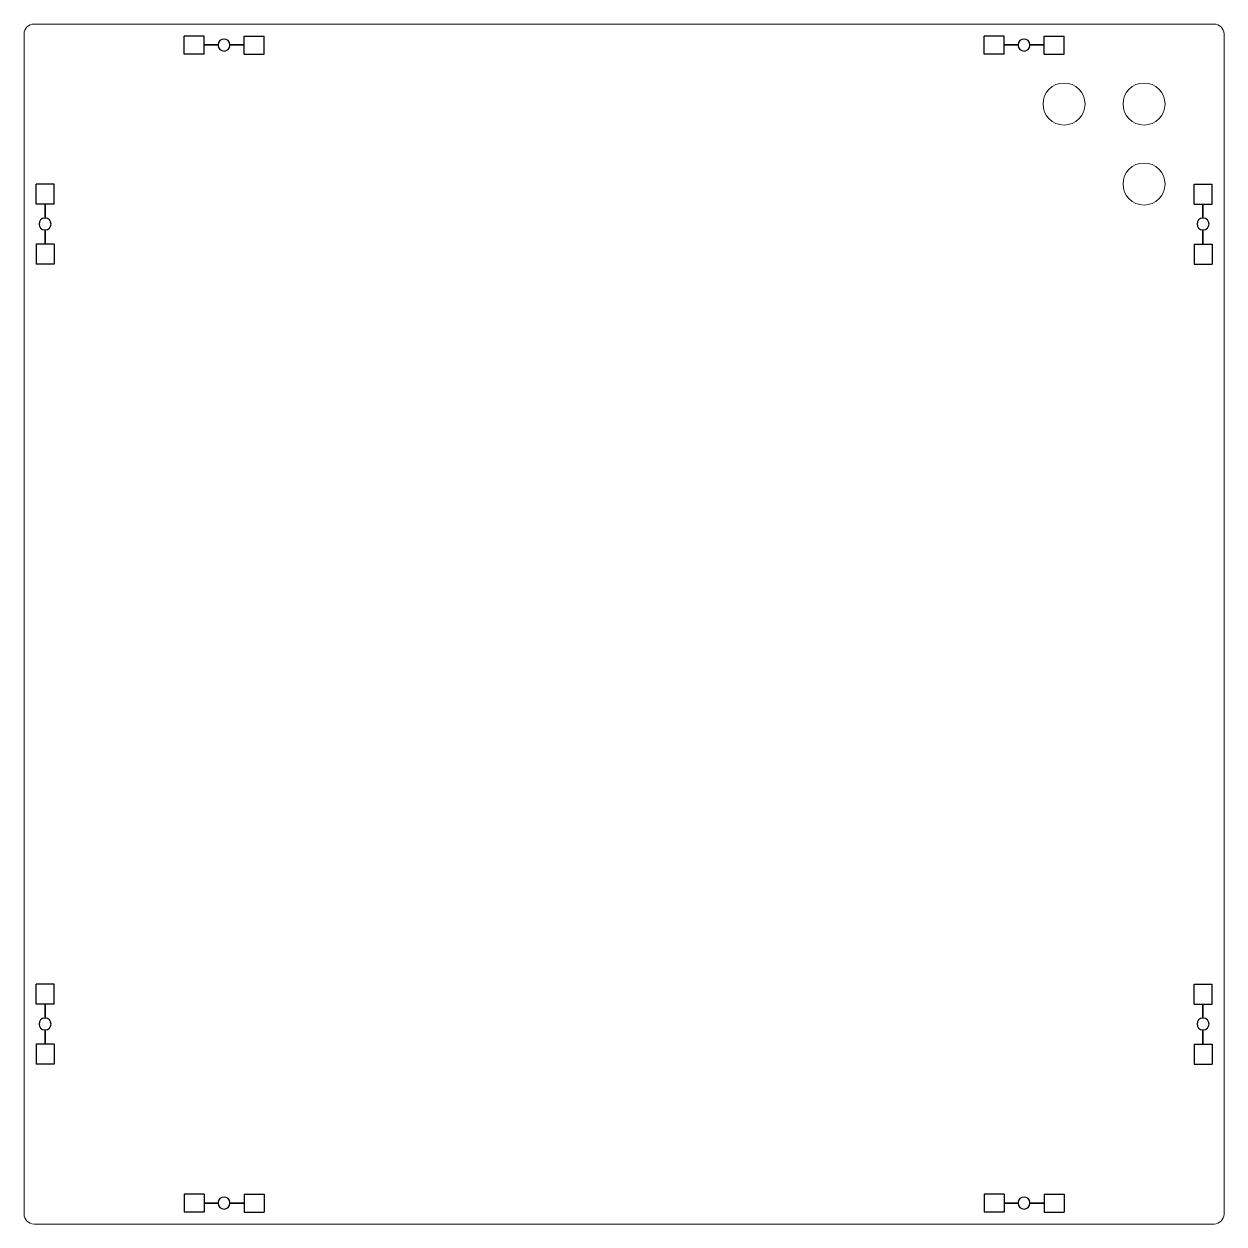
# Model space of a CAD drawing. Header units: millimetres. Extents: x 0 to 1730, y 0 to 300.
# Drawn here: x 0 to 300, y 0 to 300 of the extents above; entities that cross this region are included whole.
import ezdxf

# ---------------------------------------------------------------- set-up
doc = ezdxf.new("R2010")
doc.units = ezdxf.units.MM
doc.layers.get('0').update_dxf_attribs({"linetype": 'CONTINUOUS', "lineweight": 25, "true_color": 0x000000})
doc.layers.add('Top', color=7, linetype='CONTINUOUS', lineweight=0, true_color=0x000000)

msp = doc.modelspace()

# ---------------------------------------------------------------- linework, layer by layer
for p, q in [((45, 297), (40, 297)), ((40, 292.5), (40, 297)), ((45, 294.82), (45, 297)), ((48.5, 294.82), (45, 294.82)), ((48.5, 294.67), (45, 294.67)), ((45, 292.5), (45, 294.67)), ((55, 294.82), (51.5, 294.82)), ((55, 294.67), (51.5, 294.67)), ((55, 297), (60, 297)), ((55, 294.82), (55, 297)), ((55, 292.5), (55, 294.67)), ((60, 292.5), (60, 297)), ((245, 297), (240, 297)), ((240, 292.5), (240, 297)), ((245, 294.82), (245, 297)), ((248.5, 294.82), (245, 294.82)), ((248.5, 294.67), (245, 294.67)), ((245, 292.5), (245, 294.67)), ((255, 294.82), (251.5, 294.82)), ((255, 294.67), (251.5, 294.67)), ((255, 297), (260, 297)), ((255, 294.82), (255, 297)), ((255, 292.5), (255, 294.67)), ((260, 292.5), (260, 297)), ((45, 292.5), (40, 292.5)), ((55, 292.5), (60, 292.5)), ((245, 292.5), (240, 292.5)), ((255, 292.5), (260, 292.5)), ((3, 255), (3, 260)), ((7.5, 260), (3, 260)), ((7.5, 255), (7.5, 260)), ((292.5, 255), (292.5, 260)), ((292.5, 260), (297, 260)), ((297, 255), (297, 260)), ((5.17, 255), (3, 255)), ((5.17, 255), (5.17, 251.5)), ((7.5, 255), (5.32, 255)), ((5.32, 255), (5.32, 251.5)), ((292.5, 255), (294.67, 255)), ((294.67, 251.5), (294.67, 255)), ((294.82, 251.5), (294.82, 255)), ((294.82, 255), (297, 255)), ((5.17, 248.5), (5.17, 245)), ((5.32, 248.5), (5.32, 245)), ((294.67, 245), (294.67, 248.5)), ((294.82, 245), (294.82, 248.5)), ((3, 245), (3, 240)), ((5.17, 245), (3, 245)), ((7.5, 245), (5.32, 245)), ((7.5, 245), (7.5, 240)), ((292.5, 245), (292.5, 240)), ((292.5, 245), (294.67, 245)), ((294.82, 245), (297, 245)), ((297, 245), (297, 240)), ((7.5, 240), (3, 240)), ((292.5, 240), (297, 240)), ((3, 55), (3, 60)), ((7.5, 60), (3, 60)), ((7.5, 55), (7.5, 60)), ((292.5, 55), (292.5, 60)), ((292.5, 60), (297, 60)), ((297, 55), (297, 60)), ((5.17, 55), (3, 55)), ((5.17, 55), (5.17, 51.5)), ((7.5, 55), (5.32, 55)), ((5.32, 55), (5.32, 51.5)), ((292.5, 55), (294.67, 55)), ((294.67, 51.5), (294.67, 55)), ((294.82, 51.5), (294.82, 55)), ((294.82, 55), (297, 55)), ((5.17, 48.5), (5.17, 45)), ((5.32, 48.5), (5.32, 45)), ((294.67, 45), (294.67, 48.5)), ((294.82, 45), (294.82, 48.5)), ((3, 45), (3, 40)), ((5.17, 45), (3, 45)), ((7.5, 45), (5.32, 45)), ((7.5, 45), (7.5, 40)), ((292.5, 45), (292.5, 40)), ((292.5, 45), (294.67, 45)), ((294.82, 45), (297, 45)), ((297, 45), (297, 40)), ((7.5, 40), (3, 40)), ((292.5, 40), (297, 40)), ((45, 7.5), (40, 7.5)), ((40, 7.5), (40, 3)), ((45, 7.5), (45, 5.32)), ((55, 7.5), (60, 7.5)), ((55, 7.5), (55, 5.32)), ((60, 7.5), (60, 3)), ((245, 7.5), (240, 7.5)), ((240, 7.5), (240, 3)), ((245, 7.5), (245, 5.32)), ((255, 7.5), (260, 7.5)), ((255, 7.5), (255, 5.32)), ((260, 7.5), (260, 3)), ((45, 3), (40, 3)), ((45, 5.32), (48.5, 5.32)), ((45, 5.17), (45, 3)), ((45, 5.17), (48.5, 5.17)), ((51.5, 5.32), (55, 5.32)), ((51.5, 5.17), (55, 5.17)), ((55, 5.17), (55, 3)), ((245, 5.32), (248.5, 5.32)), ((245, 5.17), (245, 3)), ((245, 5.17), (248.5, 5.17)), ((251.5, 5.32), (255, 5.32)), ((251.5, 5.17), (255, 5.17)), ((255, 5.17), (255, 3)), ((55, 3), (60, 3)), ((245, 3), (240, 3)), ((255, 3), (260, 3))]:
    msp.add_line(p, q)
for centre, start, end in [((50, 294.75), 2.866, 177.134), ((50, 294.75), 182.866, 357.134), ((250, 294.75), 2.866, 177.134), ((250, 294.75), 182.866, 357.134), ((5.25, 250), 92.866, 267.134), ((5.25, 250), 272.866, 87.134), ((294.75, 250), 92.866, 267.134), ((294.75, 250), 272.866, 87.134), ((5.25, 50), 92.866, 267.134), ((5.25, 50), 272.866, 87.134), ((294.75, 50), 92.866, 267.134), ((294.75, 50), 272.866, 87.134), ((50, 5.25), 2.866, 177.134), ((250, 5.25), 2.866, 177.134), ((50, 5.25), 182.866, 357.134), ((250, 5.25), 182.866, 357.134)]:
    msp.add_arc(centre, 1.5, start, end)
at = {"layer": 'Top'}
for p, q in [((0, 2.5), (0, 297.5)), ((2.5, 300), (297.5, 300)), ((300, 297.5), (300, 2.5)), ((297.5, 0), (2.5, 0))]:
    msp.add_line(p, q, dxfattribs=at)
for centre in [(260, 280), (280, 280), (280, 260)]:
    msp.add_circle(centre, 5.25, dxfattribs=at)
for centre, start, end in [((2.5, 297.5), 90, 180), ((297.5, 297.5), 0, 90), ((2.5, 2.5), 180, 270), ((297.5, 2.5), 270, 0)]:
    msp.add_arc(centre, 2.5, start, end, dxfattribs=at)

doc.saveas('drawing.dxf')
